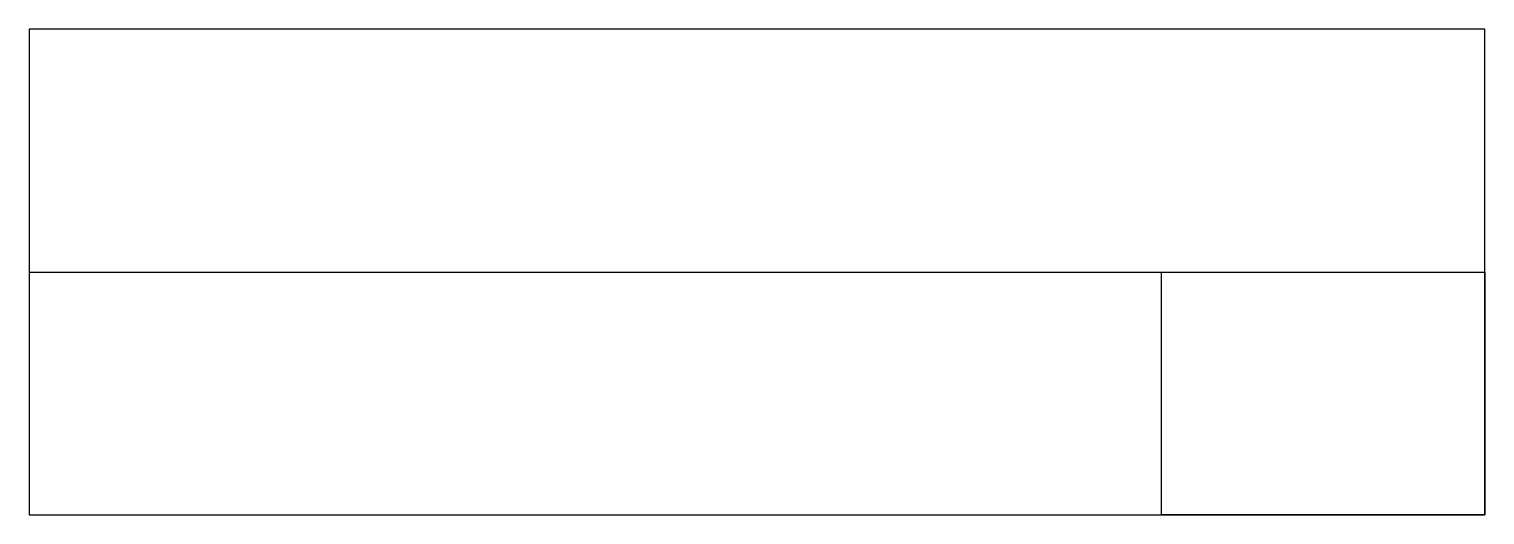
# Model space of a CAD drawing. Header units: metres. Extents: x 0 to 1.12, y -0.19 to 0.19.
import ezdxf

# ---------------------------------------------------------------- set-up
doc = ezdxf.new("R2010")
doc.units = ezdxf.units.M

# ---------------------------------------------------------------- blocks, each defined once
blk = doc.blocks.new('mis057')
blk.add_lwpolyline([(0, 0.1875), (0, -0.1875), (1.125, -0.1875), (1.125, 0.1875), (0, 0.1875), (0, 0), (1.125, 0), (1.125, -0.1875), (0.875, -0.1875), (0.875, 0)])
blk.add_attdef('1', (0.5185, 0.0457), '', height=0.0938)
at = {"width": 0.8}
for tag, p in [('2', (0.0312, -0.1418)), ('3', (0.9564, -0.1428))]:
    blk.add_attdef(tag, p, '', height=0.0938, dxfattribs=at)

msp = doc.modelspace()

# ---------------------------------------------------------------- block references
msp.add_blockref('mis057', (0, 0))

doc.saveas('drawing.dxf')
